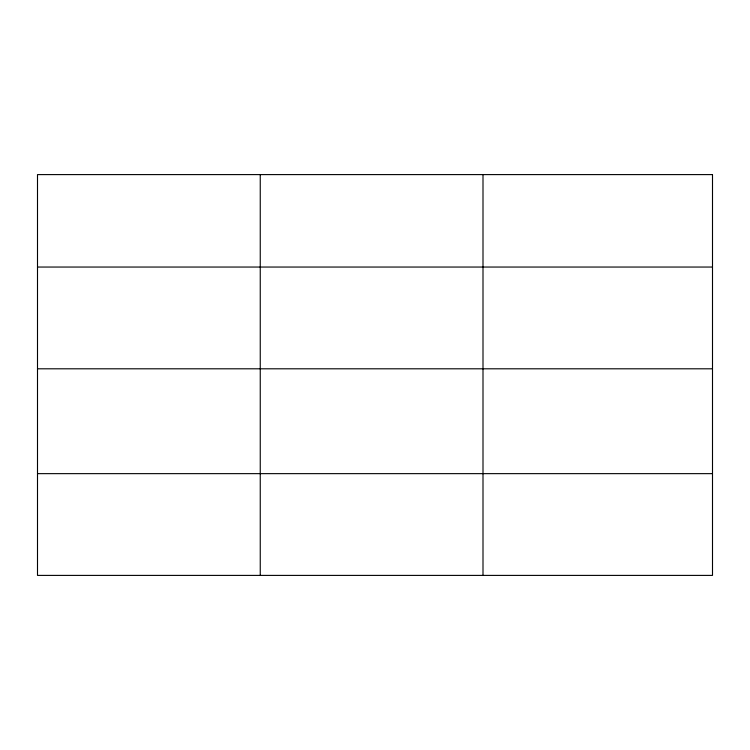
<?xml version="1.0" encoding="UTF-8"?>
<svg xmlns="http://www.w3.org/2000/svg" width="750" height="750" viewBox="0 0 750 750"><rect width="100%" height="100%" fill="white"/><g stroke="black" fill="none" stroke-linecap="round" stroke-linejoin="round"><path stroke-width="1.12" d="M37.5 267.047L712.5 267.047M37.5 368.803L712.5 368.803M37.5 473.644L712.5 473.644M483 174.6L483 575.4M260.25 174.6L260.25 575.4M712.5 174.6L37.5 174.6L37.5 575.4L712.5 575.4L712.5 174.6"/></g></svg>
